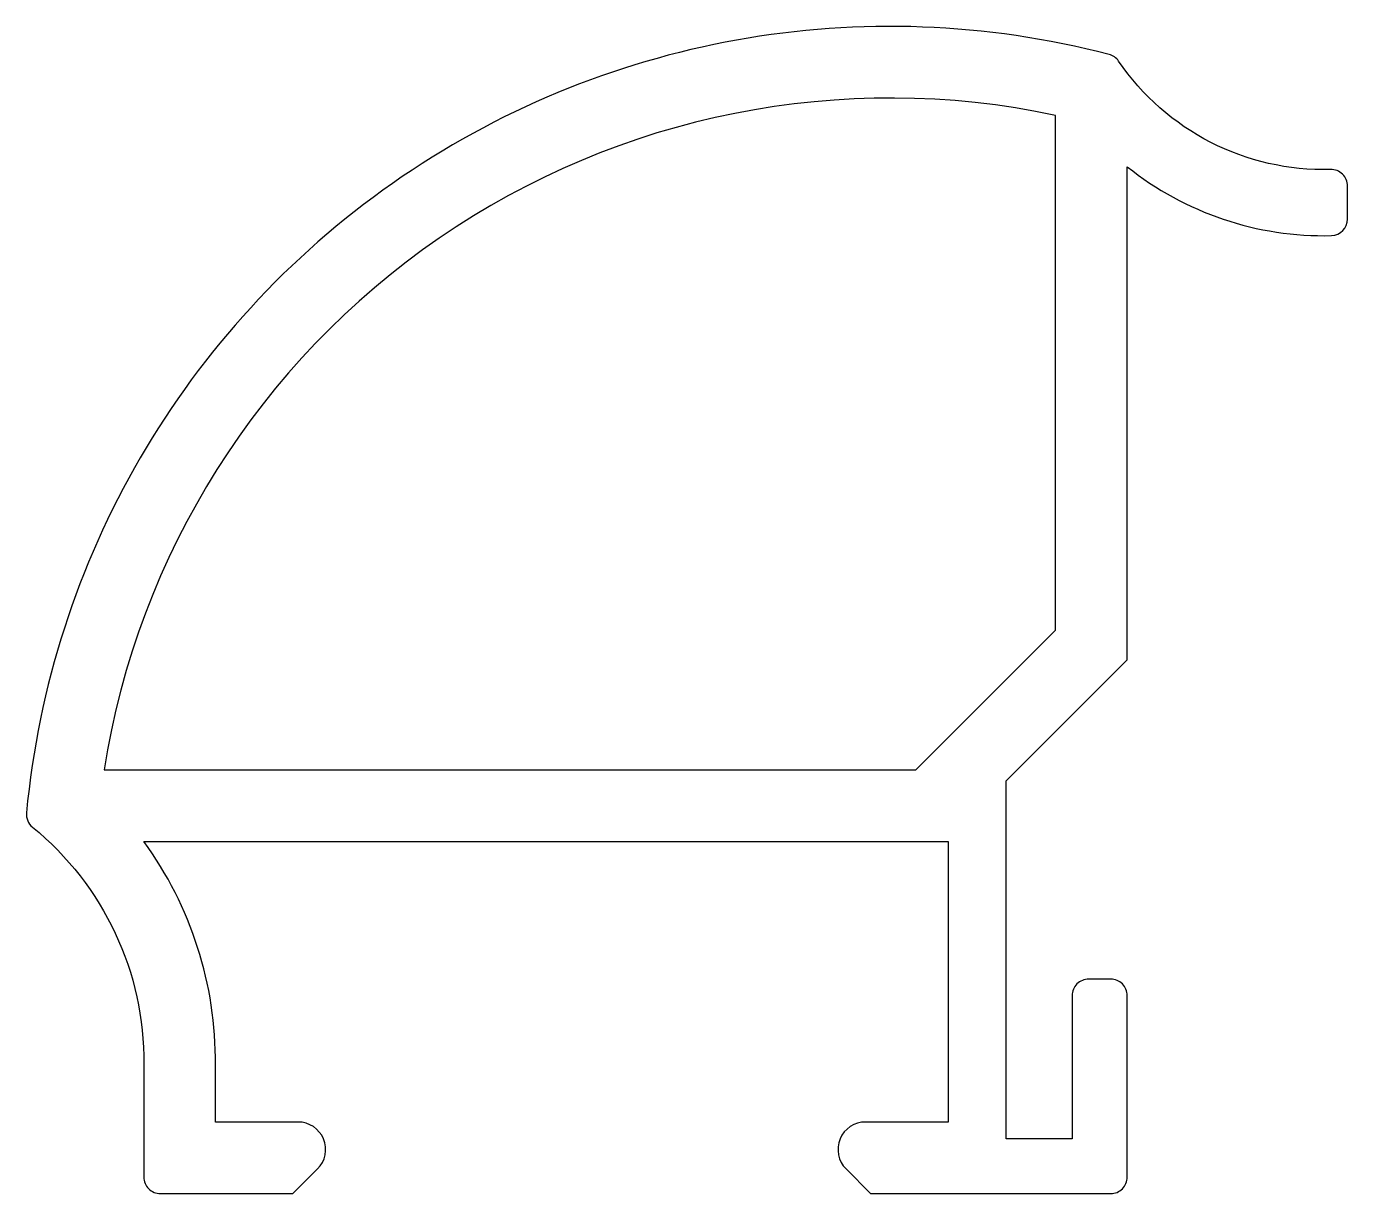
# Model space of a CAD drawing. Extents: x 944 to 968, y -2.2 to 19.
import ezdxf

# ---------------------------------------------------------------- set-up
doc = ezdxf.new("R2010")
doc.units = 0
doc.header["$LTSCALE"] = 15
doc.layers.get('0').update_dxf_attribs({"linetype": 'CONTINUOUS'})

msp = doc.modelspace()

# ---------------------------------------------------------------- linework, layer by layer
at = {"ltscale": 0.05}
msp.add_lwpolyline([(947.428, 0.112, 0.160763), (946.127, 4.171), (960.728, 4.171), (960.728, -0.924), (959.228, -0.924, 0.668179), (958.874, -1.777), (959.321, -2.224), (963.679, -2.224, 0.414214), (963.979, -1.924), (963.979, 1.371, 0.414214), (963.679, 1.671), (963.279, 1.671, 0.414214), (962.979, 1.371), (962.979, -1.229), (961.779, -1.229), (961.779, 5.271), (963.979, 7.471), (963.979, 16.424, 0.176991), (967.686, 15.173, 0.406923), (967.979, 15.473), (967.979, 16.073, 0.42246), (967.67, 16.373, -0.255776), (963.823, 18.341, 0.181614), (963.65, 18.462, 0.462328), (943.997, 4.692, 0.249924), (944.106, 4.431, -0.2275), (946.128, 0.123), (946.128, -1.924, 0.414214), (946.428, -2.224), (948.835, -2.224), (949.281, -1.777, 0.668179), (948.928, -0.924), (947.428, -0.924), (947.428, 0.224)], format="xyb", dxfattribs=at)
msp.add_lwpolyline([(960.14, 5.471), (962.679, 8.01), (962.679, 17.356, 0.429761), (945.405, 5.471)], format="xyb", close=True, dxfattribs=at)

doc.saveas('drawing.dxf')
